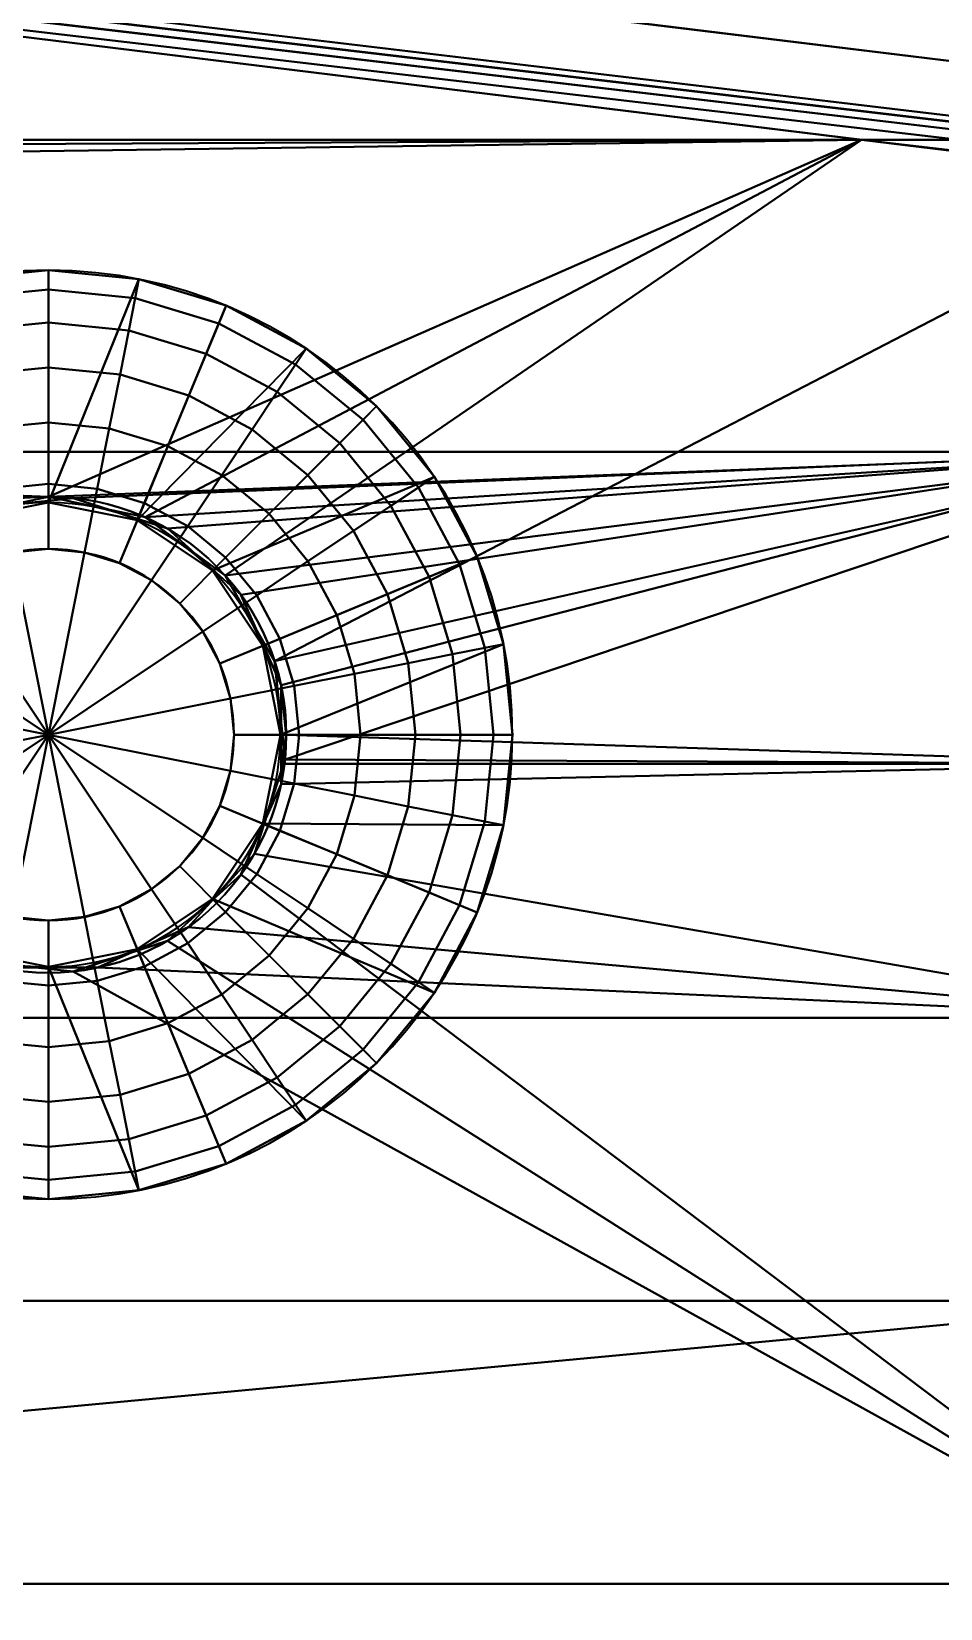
# Model space of a CAD drawing. Header units: millimetres. Extents: x 516 to 946, y 0 to 190.
# Drawn here: x 805.74 to 813.57, y 136.83 to 150.41 of the extents above; entities that cross this region are included whole.
import ezdxf

# ---------------------------------------------------------------- set-up
doc = ezdxf.new("R2010")
doc.units = ezdxf.units.MM
doc.layers.add('1', color=7, linetype='Continuous', true_color=0xffffff)

# ---------------------------------------------------------------- blocks, each defined once
blk = doc.blocks.new('UG_SURFACE_001')
at = {"layer": '1', "color": 252, "linetype": 'Continuous', "lineweight": 35}
for points in [[(300.08617, 151.664004, 3.5), (280.506521, 151.664004, 3.5), (280.506521, 149.476618, 3.5), (300.08617, 149.476618, 3.5)], [(300.08617, 149.476618, 1.5), (280.506521, 149.476618, 1.5), (280.506521, 151.664004, 1.5), (300.08617, 151.664004, 1.5)], [(300.08617, 149.476618, 3.5), (280.506521, 149.476618, 3.5), (280.506521, 146.789238, 3.5), (300.08617, 146.789238, 3.5)], [(300.08617, 146.789238, 1.5), (280.506521, 146.789238, 1.5), (280.506521, 149.476618, 1.5), (300.08617, 149.476618, 1.5)], [(280.506521, 146.789238, 3.5), (289.697438, 146.301508, 3.5), (290.545225, 146.390617, 3.5)], [(290.545225, 146.390617, 3.5), (300.08617, 146.789238, 3.5), (280.506521, 146.789238, 3.5)], [(280.506521, 146.789238, 1.5), (300.08617, 146.789238, 1.5), (290.545225, 146.390617, 1.5)], [(290.545225, 146.390617, 1.5), (289.697438, 146.301508, 1.5), (280.506521, 146.789238, 1.5)], [(300.08617, 146.789238, 3.5), (290.545225, 146.390617, 3.5), (291.355938, 146.127194, 3.5)], [(291.355938, 146.127194, 1.5), (290.545225, 146.390617, 1.5), (300.08617, 146.789238, 1.5)], [(291.355938, 146.127194, 3.5), (291.989416, 145.556808, 3.5), (300.08617, 146.789238, 3.5)], [(300.08617, 146.789238, 1.5), (291.989416, 145.556808, 1.5), (291.355938, 146.127194, 1.5)], [(291.989416, 145.556808, 3.5), (292.336136, 144.778058, 3.5), (300.08617, 146.789238, 3.5)], [(292.336136, 144.778058, 1.5), (291.989416, 145.556808, 1.5), (300.08617, 146.789238, 1.5)], [(292.336136, 144.778058, 3.5), (292.336136, 144.101843, 3.5), (300.08617, 144.101843, 3.5), (300.08617, 146.789238, 3.5)], [(292.380929, 144.35184, 1.5), (292.336136, 144.778058, 1.5), (300.08617, 146.789238, 1.5), (300.08617, 144.101843, 1.5)], [(290.545225, 146.390617, 1.5), (290.545225, 146.390617, 3.5), (289.697438, 146.301508, 3.5), (289.697438, 146.301508, 1.5)], [(291.355938, 146.127194, 1.5), (291.355938, 146.127194, 3.5), (290.545225, 146.390617, 3.5), (290.545225, 146.390617, 1.5)], [(291.989416, 145.556808, 1.5), (291.989416, 145.556808, 3.5), (291.355938, 146.127194, 3.5), (291.355938, 146.127194, 1.5)], [(292.336136, 144.778058, 1.5), (292.336136, 144.778058, 3.5), (291.989416, 145.556808, 3.5), (291.989416, 145.556808, 1.5)], [(292.336136, 144.778058, 3.5), (292.336136, 144.778058, 1.5), (292.380929, 144.35184, 1.5)], [(292.380929, 144.35184, 1.5), (292.336136, 144.101843, 3.5), (292.336136, 144.778058, 3.5)], [(292.380929, 144.35184, 1.5), (292.354643, 144.101843, 1.5), (292.336136, 144.101843, 3.5)], [(300.08617, 144.101843, 1.5), (292.354643, 144.101843, 1.5), (292.380929, 144.35184, 1.5)], [(300.08617, 137.039676, 3.5), (300.08617, 144.101843, 3.5), (292.336136, 143.925622, 3.5), (291.989416, 143.146887, 3.5)], [(300.08617, 144.101843, 1.5), (300.08617, 137.039676, 1.5), (291.989416, 143.146887, 1.5), (292.336136, 143.925622, 1.5)], [(300.08617, 144.101843, 3.5), (292.336136, 144.101843, 3.5), (292.336136, 143.925622, 3.5)], [(292.336136, 143.925622, 1.5), (292.354643, 144.101843, 1.5), (300.08617, 144.101843, 1.5)], [(292.354643, 144.101843, 1.5), (292.336136, 143.925622, 1.5), (292.336136, 143.925622, 3.5)], [(292.336136, 143.925622, 3.5), (292.336136, 144.101843, 3.5), (292.354643, 144.101843, 1.5)], [(291.989416, 143.146887, 1.5), (291.989416, 143.146887, 3.5), (292.336136, 143.925622, 3.5), (292.336136, 143.925622, 1.5)], [(300.08617, 137.039676, 3.5), (291.989416, 143.146887, 3.5), (291.355938, 142.576486, 3.5)], [(291.355938, 142.576486, 1.5), (291.989416, 143.146887, 1.5), (300.08617, 137.039676, 1.5)], [(291.355938, 142.576486, 1.5), (291.355938, 142.576486, 3.5), (291.989416, 143.146887, 3.5), (291.989416, 143.146887, 1.5)], [(291.355938, 142.576486, 3.5), (290.545225, 142.313078, 3.5), (300.08617, 137.039676, 3.5)], [(300.08617, 137.039676, 1.5), (290.545225, 142.313078, 1.5), (291.355938, 142.576486, 1.5)], [(290.545225, 142.313078, 1.5), (290.545225, 142.313078, 3.5), (291.355938, 142.576486, 3.5), (291.355938, 142.576486, 1.5)], [(280.506521, 137.039676, 3.5), (300.08617, 137.039676, 3.5), (290.545225, 142.313078, 3.5), (289.697438, 142.402172, 3.5)], [(289.697438, 142.402172, 1.5), (290.545225, 142.313078, 1.5), (300.08617, 137.039676, 1.5), (280.506521, 137.039676, 1.5)], [(289.697438, 142.402172, 1.5), (289.697438, 142.402172, 3.5), (290.545225, 142.313078, 3.5), (290.545225, 142.313078, 1.5)], [(300.08617, 137.039676, 3.5), (280.506521, 137.039676, 3.5), (280.506521, 135.707468, 3.5), (300.08617, 135.707468, 3.5)], [(300.08617, 135.707468, 1.5), (280.506521, 135.707468, 1.5), (280.506521, 137.039676, 1.5), (300.08617, 137.039676, 1.5)]]:
    blk.add_3dface(points, dxfattribs=at)
blk = doc.blocks.new('1стенка_MODEL')
at = {"layer": '1', "color": 252, "linetype": 'Continuous', "lineweight": 35}
blk.add_circle((290.33093, 144.351844, 1.5), 2.05, dxfattribs=at)
at = {"layer": '1', "color": 252, "linetype": 'Continuous', "lineweight": 35, "extrusion": (0, 0, -1)}
blk.add_circle((-290.33093, 144.351844, -3.5), 2.05, dxfattribs=at)
at = {"layer": '1', "color": 252, "linetype": 'Continuous', "lineweight": 35}
blk.add_blockref('UG_SURFACE_001', (0, 0), dxfattribs=at)
blk = doc.blocks.new('UG_SURFACE_002')
at = {"layer": '1', "color": 252, "linetype": 'Continuous', "lineweight": 35}
for points in [[(254.704952, 158.726171, 3.5), (2.492546, 189.693958, 16.5), (7.492546, 189.08003, 21.500001), (414.399207, 139.11818, 21.500001)], [(7.492546, 187.785283, 21.500001), (414.242595, 137.84267, 21.500001), (414.399207, 139.11818, 21.500001), (7.492546, 189.08003, 21.500001)], [(414.242595, 137.84267, 21.500001), (7.489942, 187.724829, 21.497397), (7.488322, 187.517792, 21.440059)], [(414.242595, 137.84267, 21.500001), (7.492546, 187.785283, 21.500001), (7.489942, 187.724829, 21.497397)], [(2.492546, 187.540576, 6.734633), (419.101447, 136.387423, 6.734633), (419.120014, 136.538535, 7.5), (2.492546, 187.693954, 7.5)], [(413.8695, 137.183219, 20.8), (7.697187, 187.054902, 20.8), (2.492546, 187.693954, 7.5), (419.120014, 136.538535, 7.5)], [(2.492546, 187.103763, 6.085787), (419.048607, 135.957107, 6.085787), (419.101447, 136.387423, 6.734633), (2.492546, 187.540576, 6.734633)], [(414.188027, 137.579471, 21.446716), (7.488322, 187.517792, 21.440059), (7.487983, 187.474385, 21.428039)], [(414.188027, 137.579471, 21.446716), (7.487983, 187.474385, 21.428039), (7.521724, 187.286004, 21.291038)], [(7.488322, 187.517792, 21.440059), (414.188027, 137.579471, 21.446716), (414.242595, 137.84267, 21.500001)], [(414.097965, 137.36172, 21.294976), (7.521724, 187.286004, 21.291038), (7.526125, 187.261432, 21.273168)], [(7.521724, 187.286004, 21.291038), (414.097965, 137.36172, 21.294976), (414.188027, 137.579471, 21.446716)], [(414.097965, 137.36172, 21.294976), (7.526125, 187.261432, 21.273168), (7.594966, 187.123388, 21.066504)], [(2.492546, 186.450049, 5.652241), (418.969542, 135.313109, 5.652241), (419.048607, 135.957107, 6.085787), (2.492546, 187.103763, 6.085787)], [(413.986117, 137.222588, 21.067878), (7.594966, 187.123388, 21.066504), (7.599175, 187.114954, 21.053867)], [(7.594966, 187.123388, 21.066504), (413.986117, 137.222588, 21.067878), (414.097965, 137.36172, 21.294976)], [(7.599175, 187.114954, 21.053867), (7.697187, 187.054902, 20.8), (413.8695, 137.183219, 20.8)], [(413.8695, 137.183219, 20.8), (413.986117, 137.222588, 21.067878), (7.599175, 187.114954, 21.053867)], [(418.969542, 135.313109, 5.652241), (2.492546, 186.450049, 5.652241), (201.001778, 161.30507, 5.5), (220.852703, 158.867672, 5.5)], [(411.854982, 119.865932, 5.446716), (7.670435, 169.493556, 5.446716), (7.557361, 169.278637, 5.294975), (411.920667, 119.629063, 5.294975)], [(7.670435, 169.493556, 5.446716), (411.854982, 119.865932, 5.446716), (216.667414, 144.101843, 5.5), (201.001778, 146.025345, 5.5)], [(411.920667, 119.629063, 5.294975), (7.557361, 169.278637, 5.294975), (7.481808, 169.135034, 5.067878), (411.964566, 119.470797, 5.067878)], [(411.964566, 119.470797, 5.067878), (7.481808, 169.135034, 5.067878), (7.455277, 169.084609, 4.8), (411.979973, 119.415216, 4.8)], [(149.334699, 151.664004, 3.5), (161.549926, 150.164157, 3.5), (411.979973, 119.415216, 4.8), (7.455277, 169.084609, 4.8)], [(418.969542, 135.313109, 5.652241), (220.852703, 158.867672, 5.5), (239.820063, 156.538785, 5.5)], [(414.399207, 139.11818, 21.500001), (260.30454, 158.038616, 3.5), (254.704952, 158.726171, 3.5)], [(414.399207, 139.11818, 21.500001), (272.519767, 156.538785, 3.5), (260.30454, 158.038616, 3.5)], [(239.820063, 156.538785, 5.5), (240.703627, 156.430289, 5.5), (418.969542, 135.313109, 5.652241)], [(414.399207, 139.11818, 21.500001), (280.655473, 155.53984, 3.5), (272.519767, 156.538785, 3.5)], [(418.969542, 135.313109, 5.652241), (240.703627, 156.430289, 5.5), (259.671003, 154.101387, 5.5)], [(414.399207, 139.11818, 21.500001), (292.370707, 154.101387, 3.5), (280.655473, 155.53984, 3.5)], [(259.671003, 154.101387, 5.5), (260.30454, 154.023603, 5.5), (418.969542, 135.313109, 5.652241)], [(260.30454, 154.023603, 5.5), (279.521912, 151.664004, 5.5), (418.969542, 135.313109, 5.652241)], [(414.399207, 139.11818, 21.500001), (300.256401, 153.133154, 3.5), (292.370707, 154.101387, 3.5)], [(279.521912, 151.664004, 5.5), (260.30454, 151.664004, 5.5), (260.30454, 149.476618, 5.5), (297.336757, 149.476618, 5.5)], [(418.969542, 135.313109, 5.652241), (279.521912, 151.664004, 5.5), (297.336757, 149.476618, 5.5)], [(280.655473, 151.664004, 3.5), (300.256401, 151.664004, 3.5), (300.256401, 146.789238, 3.5), (280.655473, 146.789238, 3.5)], [(411.979973, 119.415216, 4.8), (161.549926, 150.164157, 3.5), (181.150854, 147.757471, 3.5)], [(297.336757, 149.476618, 5.5), (260.30454, 149.476618, 5.5), (270.480007, 149.339229, 5.5)], [(270.480007, 149.339229, 5.5), (271.517187, 149.118766, 5.5), (297.336757, 149.476618, 5.5)], [(289.497107, 146.224618, 5.5), (290.330917, 146.401837, 5.5), (297.336757, 149.476618, 5.5), (271.517187, 149.118766, 5.5)], [(297.336757, 149.476618, 5.5), (290.330917, 146.401837, 5.5), (291.164726, 146.224618, 5.5)], [(291.164726, 146.224618, 5.5), (291.854382, 145.723566, 5.5), (297.336757, 149.476618, 5.5)], [(300.256401, 149.118125, 5.5), (297.336757, 149.476618, 5.5), (291.854382, 145.723566, 5.5), (292.280585, 144.985333, 5.5)], [(297.336757, 149.476618, 5.5), (300.256401, 149.118125, 5.5), (418.969542, 135.313109, 5.652241)], [(300.256401, 144.101843, 5.5), (300.256401, 149.118125, 5.5), (292.280585, 144.985333, 5.5), (292.369694, 144.137561, 5.5)], [(411.979973, 119.415216, 4.8), (181.150854, 147.757471, 3.5), (189.036548, 146.789238, 3.5)], [(411.979973, 119.415216, 4.8), (189.036548, 146.789238, 3.5), (201.001778, 145.320088, 3.5)], [(280.655473, 146.789238, 3.5), (290.330917, 146.401837, 3.5), (289.497107, 146.224618, 3.5)], [(290.330917, 146.401837, 3.5), (280.655473, 146.789238, 3.5), (300.256401, 146.789238, 3.5)], [(300.256401, 146.789238, 3.5), (291.164726, 146.224618, 3.5), (290.330917, 146.401837, 3.5)], [(300.256401, 146.789238, 3.5), (291.854382, 145.723566, 3.5), (291.164726, 146.224618, 3.5)], [(292.280585, 144.985333, 3.5), (291.854382, 145.723566, 3.5), (300.256401, 146.789238, 3.5)], [(292.369694, 144.137561, 3.5), (292.280585, 144.985333, 3.5), (300.256401, 146.789238, 3.5)], [(300.256401, 146.789238, 3.5), (300.256401, 144.101843, 3.5), (292.3581, 144.101843, 3.5), (292.369694, 144.137561, 3.5)], [(290.330917, 146.401837, 3.5), (290.330917, 146.401837, 5.5), (289.497107, 146.224618, 5.5), (289.497107, 146.224618, 3.5)], [(291.164726, 146.224618, 3.5), (291.164726, 146.224618, 5.5), (290.330917, 146.401837, 5.5), (290.330917, 146.401837, 3.5)], [(291.854382, 145.723566, 3.5), (291.854382, 145.723566, 5.5), (291.164726, 146.224618, 5.5), (291.164726, 146.224618, 3.5)], [(292.280585, 144.985333, 3.5), (292.280585, 144.985333, 5.5), (291.854382, 145.723566, 5.5), (291.854382, 145.723566, 3.5)], [(411.979973, 119.415216, 4.8), (201.001778, 145.320088, 3.5), (210.923553, 144.101843, 3.5)], [(292.369694, 144.137561, 3.5), (292.369694, 144.137561, 5.5), (292.280585, 144.985333, 5.5), (292.280585, 144.985333, 3.5)], [(411.979973, 119.415216, 4.8), (210.923553, 144.101843, 3.5), (220.852703, 142.882705, 3.5)], [(220.852703, 143.587962, 5.5), (216.667414, 144.101843, 5.5), (411.854982, 119.865932, 5.446716)], [(292.106271, 143.326849, 3.5), (292.3581, 144.101843, 3.5), (300.256401, 144.101843, 3.5), (300.256401, 141.914457, 3.5)], [(292.3581, 144.101843, 3.5), (292.106271, 143.326849, 3.5), (292.106271, 143.326849, 5.5), (292.3581, 144.101843, 5.5)], [(300.256401, 141.914457, 5.5), (300.256401, 144.101843, 5.5), (292.3581, 144.101843, 5.5), (292.106271, 143.326849, 5.5)], [(292.3581, 144.101843, 5.5), (292.369694, 144.137561, 5.5), (292.369694, 144.137561, 3.5), (292.3581, 144.101843, 3.5)], [(292.369694, 144.137561, 5.5), (292.3581, 144.101843, 5.5), (300.256401, 144.101843, 5.5)], [(411.854982, 119.865932, 5.446716), (234.482244, 141.914457, 5.5), (220.852703, 143.587962, 5.5)], [(300.256401, 141.914457, 3.5), (291.535884, 142.693356, 3.5), (292.106271, 143.326849, 3.5)], [(291.535884, 142.693356, 3.5), (291.535884, 142.693356, 5.5), (292.106271, 143.326849, 5.5), (292.106271, 143.326849, 3.5)], [(292.106271, 143.326849, 5.5), (291.535884, 142.693356, 5.5), (300.256401, 141.914457, 5.5)], [(411.979973, 119.415216, 4.8), (220.852703, 142.882705, 3.5), (228.738382, 141.914457, 3.5)], [(290.757149, 142.346635, 3.5), (291.535884, 142.693356, 3.5), (300.256401, 141.914457, 3.5)], [(290.757149, 142.346635, 3.5), (290.757149, 142.346635, 5.5), (291.535884, 142.693356, 5.5), (291.535884, 142.693356, 3.5)], [(300.256401, 141.914457, 5.5), (291.535884, 142.693356, 5.5), (290.757149, 142.346635, 5.5)], [(260.30454, 141.914457, 5.5), (300.256401, 141.914457, 5.5), (290.757149, 142.346635, 5.5), (289.904714, 142.346635, 5.5)], [(300.256401, 141.914457, 3.5), (280.655473, 141.914457, 3.5), (289.904714, 142.346635, 3.5), (290.757149, 142.346635, 3.5)], [(289.904714, 142.346635, 3.5), (289.904714, 142.346635, 5.5), (290.757149, 142.346635, 5.5), (290.757149, 142.346635, 3.5)], [(411.979973, 119.415216, 4.8), (228.738382, 141.914457, 3.5), (248.589307, 139.477074, 3.5)], [(411.854982, 119.865932, 5.446716), (240.703627, 141.150564, 5.5), (234.482244, 141.914457, 5.5)], [(300.256401, 139.477074, 5.5), (300.256401, 141.914457, 5.5), (260.30454, 141.914457, 5.5), (260.30454, 139.477074, 5.5)], [(280.655473, 141.914457, 3.5), (300.256401, 141.914457, 3.5), (300.256401, 139.477074, 3.5), (280.655473, 139.477074, 3.5)], [(254.333168, 139.477074, 5.5), (240.703627, 141.150564, 5.5), (411.854982, 119.865932, 5.446716)], [(411.979973, 119.415216, 4.8), (248.589307, 139.477074, 3.5), (260.30454, 138.03862, 3.5)], [(411.854982, 119.865932, 5.446716), (260.30454, 138.743877, 5.5), (254.333168, 139.477074, 5.5)], [(300.256401, 139.477074, 5.5), (260.30454, 139.477074, 5.5), (260.30454, 138.743877, 5.5), (274.184078, 137.039676, 5.5)], [(274.184078, 137.039676, 5.5), (300.256401, 137.039676, 5.5), (300.256401, 139.477074, 5.5)], [(280.655473, 139.477074, 3.5), (300.256401, 139.477074, 3.5), (300.256401, 134.602293, 3.5), (288.291156, 134.602293, 3.5)], [(274.184078, 137.039676, 5.5), (260.30454, 138.743877, 5.5), (411.854982, 119.865932, 5.446716)], [(411.979973, 119.415216, 4.8), (260.30454, 138.03862, 3.5), (280.655473, 135.539845, 3.5)], [(294.035017, 134.602293, 5.5), (274.184078, 137.039676, 5.5), (411.854982, 119.865932, 5.446716)], [(294.035017, 134.602293, 5.5), (300.256401, 134.602293, 5.5), (300.256401, 137.039676, 5.5), (274.184078, 137.039676, 5.5)]]:
    blk.add_3dface(points, dxfattribs=at)
blk = doc.blocks.new('3пояс_верхний_MODEL')
at = {"layer": '1', "color": 252, "linetype": 'Continuous', "lineweight": 35}
blk.add_line((418.876269, 134.553442, 5.5), (2.492546, 185.678934, 5.5), dxfattribs=at)
at = {"layer": '1', "color": 252, "linetype": 'Continuous', "lineweight": 35, "extrusion": (0, 0, -1)}
blk.add_circle((-290.33093, 144.351844, -3.5), 2.05, dxfattribs=at)
at = {"layer": '1', "color": 252, "linetype": 'Continuous', "lineweight": 35, "extrusion": (2.9583e-16, 2.53862e-15, -1)}
blk.add_circle((-290.33093, 144.351844, -5.5), 2.05, dxfattribs=at)
at = {"layer": '1', "color": 252, "linetype": 'Continuous', "lineweight": 35}
blk.add_blockref('UG_SURFACE_002', (0, 0), dxfattribs=at)
blk = doc.blocks.new('UG_SURFACE_006')
at = {"layer": '1', "color": 252, "linetype": 'Continuous', "lineweight": 35}
for points in [[(0, 3.834946, -0.53909), (-0.748161, 3.761258, -0.53909), (-0.780361, 3.923141), (0, 4)], [(-0.765367, 1.847759), (0, 2), (0, 4), (-0.780361, 3.923141)], [(-0.780361, 3.923141, 4), (0, 4, 4), (0, 2, 4), (-0.765367, 1.847759, 4)], [(0, 4, 4), (-0.780361, 3.923141, 4), (-0.748161, 3.761258, 4.53909), (0, 3.834946, 4.53909)], [(0.748161, 3.761258, -0.53909), (0, 3.834946, -0.53909), (0, 4), (0.780361, 3.923141)], [(0.780361, 3.923141), (0, 4), (0, 2)], [(0, 2, 4), (0, 4, 4), (0.780361, 3.923141, 4)], [(0.780361, 3.923141, 4), (0, 4, 4), (0, 3.834946, 4.53909), (0.748161, 3.761258, 4.53909)], [(0, 3.550568, -1.025907), (-0.692681, 3.482345, -1.025907), (-0.748161, 3.761258, -0.53909), (0, 3.834946, -0.53909)], [(0, 3.834946, 4.53909), (-0.748161, 3.761258, 4.53909), (-0.692681, 3.482345, 5.025907), (0, 3.550568, 5.025907)], [(0, 2), (0.765367, 1.847759), (1.530734, 3.695518), (0.780361, 3.923141)], [(0.780361, 3.923141, 4), (1.530734, 3.695518, 4), (0.765367, 1.847759, 4), (0, 2, 4)], [(0.692681, 3.482345, -1.025907), (0, 3.550568, -1.025907), (0, 3.834946, -0.53909), (0.748161, 3.761258, -0.53909)], [(0.748161, 3.761258, 4.53909), (0, 3.834946, 4.53909), (0, 3.550568, 5.025907), (0.692681, 3.482345, 5.025907)], [(1.46757, 3.543028, -0.53909), (0.748161, 3.761258, -0.53909), (0.780361, 3.923141), (1.530734, 3.695518)], [(1.530734, 3.695518, 4), (0.780361, 3.923141, 4), (0.748161, 3.761258, 4.53909), (1.46757, 3.543028, 4.53909)], [(1.358744, 3.280297, -1.025907), (0.692681, 3.482345, -1.025907), (0.748161, 3.761258, -0.53909), (1.46757, 3.543028, -0.53909)], [(1.46757, 3.543028, 4.53909), (0.748161, 3.761258, 4.53909), (0.692681, 3.482345, 5.025907), (1.358744, 3.280297, 5.025907)], [(2.222281, 3.325878), (1.530734, 3.695518), (0.765367, 1.847759)], [(0.765367, 1.847759, 4), (1.530734, 3.695518, 4), (2.222281, 3.325878, 4)], [(2.130582, 3.188641, -0.53909), (1.46757, 3.543028, -0.53909), (1.530734, 3.695518), (2.222281, 3.325878)], [(2.222281, 3.325878, 4), (1.530734, 3.695518, 4), (1.46757, 3.543028, 4.53909), (2.130582, 3.188641, 4.53909)], [(0, 3.16205, -1.43446), (-0.616885, 3.101292, -1.43446), (-0.692681, 3.482345, -1.025907), (0, 3.550568, -1.025907)], [(0, 3.550568, 5.025907), (-0.692681, 3.482345, 5.025907), (-0.616885, 3.101292, 5.43446), (0, 3.16205, 5.43446)], [(0.616885, 3.101292, -1.43446), (0, 3.16205, -1.43446), (0, 3.550568, -1.025907), (0.692681, 3.482345, -1.025907)], [(0.692681, 3.482345, 5.025907), (0, 3.550568, 5.025907), (0, 3.16205, 5.43446), (0.616885, 3.101292, 5.43446)], [(1.97259, 2.952189, -1.025907), (1.358744, 3.280297, -1.025907), (1.46757, 3.543028, -0.53909), (2.130582, 3.188641, -0.53909)], [(2.130582, 3.188641, 4.53909), (1.46757, 3.543028, 4.53909), (1.358744, 3.280297, 5.025907), (1.97259, 2.952189, 5.025907)], [(1.210064, 2.921353, -1.43446), (0.616885, 3.101292, -1.43446), (0.692681, 3.482345, -1.025907), (1.358744, 3.280297, -1.025907)], [(1.358744, 3.280297, 5.025907), (0.692681, 3.482345, 5.025907), (0.616885, 3.101292, 5.43446), (1.210064, 2.921353, 5.43446)], [(0.765367, 1.847759), (1.414214, 1.414214), (2.828427, 2.828427), (2.222281, 3.325878)], [(2.222281, 3.325878, 4), (2.828427, 2.828427, 4), (1.414214, 1.414214, 4), (0.765367, 1.847759, 4)], [(1.756741, 2.629149, -1.43446), (1.210064, 2.921353, -1.43446), (1.358744, 3.280297, -1.025907), (1.97259, 2.952189, -1.025907)], [(1.97259, 2.952189, 5.025907), (1.358744, 3.280297, 5.025907), (1.210064, 2.921353, 5.43446), (1.756741, 2.629149, 5.43446)], [(2.711716, 2.711716, -0.53909), (2.130582, 3.188641, -0.53909), (2.222281, 3.325878), (2.828427, 2.828427)], [(2.828427, 2.828427, 4), (2.222281, 3.325878, 4), (2.130582, 3.188641, 4.53909), (2.711716, 2.711716, 4.53909)], [(0, 2.690134, -1.742935), (-0.524819, 2.638444, -1.742935), (-0.616885, 3.101292, -1.43446), (0, 3.16205, -1.43446)], [(0, 3.16205, 5.43446), (-0.616885, 3.101292, 5.43446), (-0.524819, 2.638444, 5.742935), (0, 2.690134, 5.742935)], [(0.524819, 2.638444, -1.742935), (0, 2.690134, -1.742935), (0, 3.16205, -1.43446), (0.616885, 3.101292, -1.43446)], [(0.616885, 3.101292, 5.43446), (0, 3.16205, 5.43446), (0, 2.690134, 5.742935), (0.524819, 2.638444, 5.742935)], [(2.510631, 2.510631, -1.025907), (1.97259, 2.952189, -1.025907), (2.130582, 3.188641, -0.53909), (2.711716, 2.711716, -0.53909)], [(2.711716, 2.711716, 4.53909), (2.130582, 3.188641, 4.53909), (1.97259, 2.952189, 5.025907), (2.510631, 2.510631, 5.025907)], [(1.02947, 2.48536, -1.742935), (0.524819, 2.638444, -1.742935), (0.616885, 3.101292, -1.43446), (1.210064, 2.921353, -1.43446)], [(1.210064, 2.921353, 5.43446), (0.616885, 3.101292, 5.43446), (0.524819, 2.638444, 5.742935), (1.02947, 2.48536, 5.742935)], [(1.494559, 2.236765, -1.742935), (1.02947, 2.48536, -1.742935), (1.210064, 2.921353, -1.43446), (1.756741, 2.629149, -1.43446)], [(1.756741, 2.629149, 5.43446), (1.210064, 2.921353, 5.43446), (1.02947, 2.48536, 5.742935), (1.494559, 2.236765, 5.742935)], [(2.235907, 2.235907, -1.43446), (1.756741, 2.629149, -1.43446), (1.97259, 2.952189, -1.025907), (2.510631, 2.510631, -1.025907)], [(2.510631, 2.510631, 5.025907), (1.97259, 2.952189, 5.025907), (1.756741, 2.629149, 5.43446), (2.235907, 2.235907, 5.43446)], [(3.325878, 2.222281), (2.828427, 2.828427), (1.414214, 1.414214)], [(1.414214, 1.414214, 4), (2.828427, 2.828427, 4), (3.325878, 2.222281, 4)], [(3.188641, 2.130582, -0.53909), (2.711716, 2.711716, -0.53909), (2.828427, 2.828427), (3.325878, 2.222281)], [(3.325878, 2.222281, 4), (2.828427, 2.828427, 4), (2.711716, 2.711716, 4.53909), (3.188641, 2.130582, 4.53909)], [(0, 2.160017, -1.934864), (-0.421398, 2.118513, -1.934864), (-0.524819, 2.638444, -1.742935), (0, 2.690134, -1.742935)], [(0, 2.690134, 5.742935), (-0.524819, 2.638444, 5.742935), (-0.421398, 2.118513, 5.934864), (0, 2.160017, 5.934864)], [(0.421398, 2.118513, -1.934864), (0, 2.160017, -1.934864), (0, 2.690134, -1.742935), (0.524819, 2.638444, -1.742935)], [(0.524819, 2.638444, 5.742935), (0, 2.690134, 5.742935), (0, 2.160017, 5.934864), (0.421398, 2.118513, 5.934864)], [(0.826603, 1.995595, -1.934864), (0.421398, 2.118513, -1.934864), (0.524819, 2.638444, -1.742935), (1.02947, 2.48536, -1.742935)], [(1.02947, 2.48536, 5.742935), (0.524819, 2.638444, 5.742935), (0.421398, 2.118513, 5.934864), (0.826603, 1.995595, 5.934864)], [(1.902212, 1.902212, -1.742935), (1.494559, 2.236765, -1.742935), (1.756741, 2.629149, -1.43446), (2.235907, 2.235907, -1.43446)], [(2.235907, 2.235907, 5.43446), (1.756741, 2.629149, 5.43446), (1.494559, 2.236765, 5.742935), (1.902212, 1.902212, 5.742935)], [(2.952189, 1.97259, -1.025907), (2.510631, 2.510631, -1.025907), (2.711716, 2.711716, -0.53909), (3.188641, 2.130582, -0.53909)], [(3.188641, 2.130582, 4.53909), (2.711716, 2.711716, 4.53909), (2.510631, 2.510631, 5.025907), (2.952189, 1.97259, 5.025907)], [(1.200041, 1.795988, -1.934864), (0.826603, 1.995595, -1.934864), (1.02947, 2.48536, -1.742935), (1.494559, 2.236765, -1.742935)], [(1.494559, 2.236765, 5.742935), (1.02947, 2.48536, 5.742935), (0.826603, 1.995595, 5.934864), (1.200041, 1.795988, 5.934864)], [(2.629149, 1.756741, -1.43446), (2.235907, 2.235907, -1.43446), (2.510631, 2.510631, -1.025907), (2.952189, 1.97259, -1.025907)], [(2.952189, 1.97259, 5.025907), (2.510631, 2.510631, 5.025907), (2.235907, 2.235907, 5.43446), (2.629149, 1.756741, 5.43446)], [(1.527363, 1.527363, -1.934864), (1.200041, 1.795988, -1.934864), (1.494559, 2.236765, -1.742935), (1.902212, 1.902212, -1.742935)], [(1.902212, 1.902212, 5.742935), (1.494559, 2.236765, 5.742935), (1.200041, 1.795988, 5.934864), (1.527363, 1.527363, 5.934864)], [(1.414214, 1.414214), (1.847759, 0.765367), (3.695518, 1.530734), (3.325878, 2.222281)], [(3.325878, 2.222281, 4), (3.695518, 1.530734, 4), (1.847759, 0.765367, 4), (1.414214, 1.414214, 4)], [(2.236765, 1.494559, -1.742935), (1.902212, 1.902212, -1.742935), (2.235907, 2.235907, -1.43446), (2.629149, 1.756741, -1.43446)], [(2.629149, 1.756741, 5.43446), (2.235907, 2.235907, 5.43446), (1.902212, 1.902212, 5.742935), (2.236765, 1.494559, 5.742935)], [(3.543028, 1.46757, -0.53909), (3.188641, 2.130582, -0.53909), (3.325878, 2.222281), (3.695518, 1.530734)], [(3.695518, 1.530734, 4), (3.325878, 2.222281, 4), (3.188641, 2.130582, 4.53909), (3.543028, 1.46757, 4.53909)], [(0, 1.6, -2), (-0.312145, 1.569256, -2), (-0.421398, 2.118513, -1.934864), (0, 2.160017, -1.934864)], [(0, 2.160017, 5.934864), (-0.421398, 2.118513, 5.934864), (-0.312145, 1.569256, 6), (0, 1.6, 6)], [(0.312145, 1.569256, -2), (0, 1.6, -2), (0, 2.160017, -1.934864), (0.421398, 2.118513, -1.934864)], [(0.421398, 2.118513, 5.934864), (0, 2.160017, 5.934864), (0, 1.6, 6), (0.312145, 1.569256, 6)], [(0.612293, 1.478207, -2), (0.312145, 1.569256, -2), (0.421398, 2.118513, -1.934864), (0.826603, 1.995595, -1.934864)], [(0.826603, 1.995595, 5.934864), (0.421398, 2.118513, 5.934864), (0.312145, 1.569256, 6), (0.612293, 1.478207, 6)], [(3.280297, 1.358744, -1.025907), (2.952189, 1.97259, -1.025907), (3.188641, 2.130582, -0.53909), (3.543028, 1.46757, -0.53909)], [(3.543028, 1.46757, 4.53909), (3.188641, 2.130582, 4.53909), (2.952189, 1.97259, 5.025907), (3.280297, 1.358744, 5.025907)], [(-0.765367, 1.847759), (-0.765367, 1.847759, 4), (0, 2, 4), (0, 2)], [(0, 2), (0, 2, 4), (0.765367, 1.847759, 4), (0.765367, 1.847759)], [(0.888912, 1.330351, -2), (0.612293, 1.478207, -2), (0.826603, 1.995595, -1.934864), (1.200041, 1.795988, -1.934864)], [(1.200041, 1.795988, 5.934864), (0.826603, 1.995595, 5.934864), (0.612293, 1.478207, 6), (0.888912, 1.330351, 6)], [(1.795988, 1.200041, -1.934864), (1.527363, 1.527363, -1.934864), (1.902212, 1.902212, -1.742935), (2.236765, 1.494559, -1.742935)], [(2.236765, 1.494559, 5.742935), (1.902212, 1.902212, 5.742935), (1.527363, 1.527363, 5.934864), (1.795988, 1.200041, 5.934864)], [(2.921353, 1.210064, -1.43446), (2.629149, 1.756741, -1.43446), (2.952189, 1.97259, -1.025907), (3.280297, 1.358744, -1.025907)], [(3.280297, 1.358744, 5.025907), (2.952189, 1.97259, 5.025907), (2.629149, 1.756741, 5.43446), (2.921353, 1.210064, 5.43446)], [(0.765367, 1.847759), (0.765367, 1.847759, 4), (1.414214, 1.414214, 4), (1.414214, 1.414214)], [(1.131371, 1.131371, -2), (0.888912, 1.330351, -2), (1.200041, 1.795988, -1.934864), (1.527363, 1.527363, -1.934864)], [(1.527363, 1.527363, 5.934864), (1.200041, 1.795988, 5.934864), (0.888912, 1.330351, 6), (1.131371, 1.131371, 6)], [(2.48536, 1.02947, -1.742935), (2.236765, 1.494559, -1.742935), (2.629149, 1.756741, -1.43446), (2.921353, 1.210064, -1.43446)], [(2.921353, 1.210064, 5.43446), (2.629149, 1.756741, 5.43446), (2.236765, 1.494559, 5.742935), (2.48536, 1.02947, 5.742935)], [(-0.888912, 1.330351, -2), (-0.612293, 1.478207, -2), (-0.312145, 1.569256, -2), (0, 0, -2)], [(-0.312145, 1.569256, 6), (-0.612293, 1.478207, 6), (-0.888912, 1.330351, 6), (0, 0, 6)], [(-0.312145, 1.569256, -2), (0, 1.6, -2), (0.312145, 1.569256, -2), (0, 0, -2)], [(0.312145, 1.569256, 6), (0, 1.6, 6), (-0.312145, 1.569256, 6), (0, 0, 6)], [(0.312145, 1.569256, -2), (0.612293, 1.478207, -2), (0.888912, 1.330351, -2), (0, 0, -2)], [(0.888912, 1.330351, 6), (0.612293, 1.478207, 6), (0.312145, 1.569256, 6), (0, 0, 6)], [(1.330351, 0.888912, -2), (1.131371, 1.131371, -2), (1.527363, 1.527363, -1.934864), (1.795988, 1.200041, -1.934864)], [(1.795988, 1.200041, 5.934864), (1.527363, 1.527363, 5.934864), (1.131371, 1.131371, 6), (1.330351, 0.888912, 6)], [(1.995595, 0.826603, -1.934864), (1.795988, 1.200041, -1.934864), (2.236765, 1.494559, -1.742935), (2.48536, 1.02947, -1.742935)], [(2.48536, 1.02947, 5.742935), (2.236765, 1.494559, 5.742935), (1.795988, 1.200041, 5.934864), (1.995595, 0.826603, 5.934864)], [(3.923141, 0.780361), (3.695518, 1.530734), (1.847759, 0.765367), (2, 0)], [(2, 0, 4), (1.847759, 0.765367, 4), (3.695518, 1.530734, 4), (3.923141, 0.780361, 4)], [(3.761258, 0.748161, -0.53909), (3.543028, 1.46757, -0.53909), (3.695518, 1.530734), (3.923141, 0.780361)], [(3.923141, 0.780361, 4), (3.695518, 1.530734, 4), (3.543028, 1.46757, 4.53909), (3.761258, 0.748161, 4.53909)], [(1.414214, 1.414214), (1.414214, 1.414214, 4), (1.847759, 0.765367, 4), (1.847759, 0.765367)], [(3.101292, 0.616885, -1.43446), (2.921353, 1.210064, -1.43446), (3.280297, 1.358744, -1.025907), (3.482345, 0.692681, -1.025907)], [(3.482345, 0.692681, 5.025907), (3.280297, 1.358744, 5.025907), (2.921353, 1.210064, 5.43446), (3.101292, 0.616885, 5.43446)], [(3.482345, 0.692681, -1.025907), (3.280297, 1.358744, -1.025907), (3.543028, 1.46757, -0.53909), (3.761258, 0.748161, -0.53909)], [(3.761258, 0.748161, 4.53909), (3.543028, 1.46757, 4.53909), (3.280297, 1.358744, 5.025907), (3.482345, 0.692681, 5.025907)], [(-1.330351, 0.888912, -2), (-1.131371, 1.131371, -2), (-0.888912, 1.330351, -2), (0, 0, -2)], [(-0.888912, 1.330351, 6), (-1.131371, 1.131371, 6), (-1.330351, 0.888912, 6), (0, 0, 6)], [(0.888912, 1.330351, -2), (1.131371, 1.131371, -2), (1.330351, 0.888912, -2), (0, 0, -2)], [(1.330351, 0.888912, 6), (1.131371, 1.131371, 6), (0.888912, 1.330351, 6), (0, 0, 6)], [(1.478207, 0.612293, -2), (1.330351, 0.888912, -2), (1.795988, 1.200041, -1.934864), (1.995595, 0.826603, -1.934864)], [(1.995595, 0.826603, 5.934864), (1.795988, 1.200041, 5.934864), (1.330351, 0.888912, 6), (1.478207, 0.612293, 6)], [(2.638444, 0.524819, -1.742935), (2.48536, 1.02947, -1.742935), (2.921353, 1.210064, -1.43446), (3.101292, 0.616885, -1.43446)], [(3.101292, 0.616885, 5.43446), (2.921353, 1.210064, 5.43446), (2.48536, 1.02947, 5.742935), (2.638444, 0.524819, 5.742935)], [(2.118513, 0.421398, -1.934864), (1.995595, 0.826603, -1.934864), (2.48536, 1.02947, -1.742935), (2.638444, 0.524819, -1.742935)], [(2.638444, 0.524819, 5.742935), (2.48536, 1.02947, 5.742935), (1.995595, 0.826603, 5.934864), (2.118513, 0.421398, 5.934864)], [(0, 0, -2), (-1.569256, 0.312145, -2), (-1.478207, 0.612293, -2), (-1.330351, 0.888912, -2)], [(-1.330351, 0.888912, 6), (-1.478207, 0.612293, 6), (-1.569256, 0.312145, 6), (0, 0, 6)], [(1.330351, 0.888912, -2), (1.478207, 0.612293, -2), (1.569256, 0.312145, -2), (0, 0, -2)], [(1.569256, 0.312145, 6), (1.478207, 0.612293, 6), (1.330351, 0.888912, 6), (0, 0, 6)], [(1.569256, 0.312145, -2), (1.478207, 0.612293, -2), (1.995595, 0.826603, -1.934864), (2.118513, 0.421398, -1.934864)], [(2.118513, 0.421398, 5.934864), (1.995595, 0.826603, 5.934864), (1.478207, 0.612293, 6), (1.569256, 0.312145, 6)], [(1.847759, 0.765367), (1.847759, 0.765367, 4), (2, 0, 4), (2, 0)], [(2, 0), (4, 0), (3.923141, 0.780361)], [(3.923141, 0.780361, 4), (4, 0, 4), (2, 0, 4)], [(3.16205, 0, -1.43446), (3.101292, 0.616885, -1.43446), (3.482345, 0.692681, -1.025907), (3.550568, 0, -1.025907)], [(3.550568, 0, 5.025907), (3.482345, 0.692681, 5.025907), (3.101292, 0.616885, 5.43446), (3.16205, 0, 5.43446)], [(3.550568, 0, -1.025907), (3.482345, 0.692681, -1.025907), (3.761258, 0.748161, -0.53909), (3.834946, 0, -0.53909)], [(3.834946, 0, 4.53909), (3.761258, 0.748161, 4.53909), (3.482345, 0.692681, 5.025907), (3.550568, 0, 5.025907)], [(3.834946, 0, -0.53909), (3.761258, 0.748161, -0.53909), (3.923141, 0.780361), (4, 0)], [(4, 0, 4), (3.923141, 0.780361, 4), (3.761258, 0.748161, 4.53909), (3.834946, 0, 4.53909)], [(2.690134, 0, -1.742935), (2.638444, 0.524819, -1.742935), (3.101292, 0.616885, -1.43446), (3.16205, 0, -1.43446)], [(3.16205, 0, 5.43446), (3.101292, 0.616885, 5.43446), (2.638444, 0.524819, 5.742935), (2.690134, 0, 5.742935)], [(1.6, 0, -2), (1.569256, 0.312145, -2), (2.118513, 0.421398, -1.934864), (2.160017, 0, -1.934864)], [(2.160017, 0, 5.934864), (2.118513, 0.421398, 5.934864), (1.569256, 0.312145, 6), (1.6, 0, 6)], [(2.160017, 0, -1.934864), (2.118513, 0.421398, -1.934864), (2.638444, 0.524819, -1.742935), (2.690134, 0, -1.742935)], [(2.690134, 0, 5.742935), (2.638444, 0.524819, 5.742935), (2.118513, 0.421398, 5.934864), (2.160017, 0, 5.934864)], [(-1.569256, -0.312145, -2), (-1.6, 0, -2), (-1.569256, 0.312145, -2), (0, 0, -2)], [(-1.569256, 0.312145, 6), (-1.6, 0, 6), (-1.569256, -0.312145, 6), (0, 0, 6)], [(1.569256, 0.312145, -2), (1.6, 0, -2), (1.569256, -0.312145, -2), (0, 0, -2)], [(1.569256, -0.312145, 6), (1.6, 0, 6), (1.569256, 0.312145, 6), (0, 0, 6)], [(-1.330351, -0.888912, -2), (-1.478207, -0.612293, -2), (-1.569256, -0.312145, -2), (0, 0, -2)], [(0, 0, 6), (-1.569256, -0.312145, 6), (-1.478207, -0.612293, 6), (-1.330351, -0.888912, 6)], [(-0.888912, -1.330351, -2), (-1.131371, -1.131371, -2), (-1.330351, -0.888912, -2), (0, 0, -2)], [(-1.330351, -0.888912, 6), (-1.131371, -1.131371, 6), (-0.888912, -1.330351, 6), (0, 0, 6)], [(-0.312145, -1.569256, -2), (-0.612293, -1.478207, -2), (-0.888912, -1.330351, -2), (0, 0, -2)], [(-0.888912, -1.330351, 6), (-0.612293, -1.478207, 6), (-0.312145, -1.569256, 6), (0, 0, 6)], [(0.312145, -1.569256, -2), (0, -1.6, -2), (-0.312145, -1.569256, -2), (0, 0, -2)], [(-0.312145, -1.569256, 6), (0, -1.6, 6), (0.312145, -1.569256, 6), (0, 0, 6)], [(1.569256, -0.312145, -2), (1.478207, -0.612293, -2), (1.330351, -0.888912, -2), (0, 0, -2)], [(1.330351, -0.888912, -2), (1.131371, -1.131371, -2), (0.888912, -1.330351, -2), (0, 0, -2)], [(0.888912, -1.330351, -2), (0.612293, -1.478207, -2), (0.312145, -1.569256, -2), (0, 0, -2)], [(0.312145, -1.569256, 6), (0.612293, -1.478207, 6), (0.888912, -1.330351, 6), (0, 0, 6)], [(0.888912, -1.330351, 6), (1.131371, -1.131371, 6), (1.330351, -0.888912, 6), (0, 0, 6)], [(1.330351, -0.888912, 6), (1.478207, -0.612293, 6), (1.569256, -0.312145, 6), (0, 0, 6)], [(1.569256, -0.312145, -2), (1.6, 0, -2), (2.160017, 0, -1.934864), (2.118513, -0.421398, -1.934864)], [(2.118513, -0.421398, 5.934864), (2.160017, 0, 5.934864), (1.6, 0, 6), (1.569256, -0.312145, 6)], [(3.923141, -0.780361), (4, 0), (2, 0), (1.847759, -0.765367)], [(2, 0), (2, 0, 4), (1.847759, -0.765367, 4), (1.847759, -0.765367)], [(1.847759, -0.765367, 4), (2, 0, 4), (4, 0, 4), (3.923141, -0.780361, 4)], [(2.118513, -0.421398, -1.934864), (2.160017, 0, -1.934864), (2.690134, 0, -1.742935), (2.638444, -0.524819, -1.742935)], [(2.638444, -0.524819, 5.742935), (2.690134, 0, 5.742935), (2.160017, 0, 5.934864), (2.118513, -0.421398, 5.934864)], [(2.638444, -0.524819, -1.742935), (2.690134, 0, -1.742935), (3.16205, 0, -1.43446), (3.101292, -0.616885, -1.43446)], [(3.101292, -0.616885, 5.43446), (3.16205, 0, 5.43446), (2.690134, 0, 5.742935), (2.638444, -0.524819, 5.742935)], [(3.101292, -0.616885, -1.43446), (3.16205, 0, -1.43446), (3.550568, 0, -1.025907), (3.482345, -0.692681, -1.025907)], [(3.482345, -0.692681, 5.025907), (3.550568, 0, 5.025907), (3.16205, 0, 5.43446), (3.101292, -0.616885, 5.43446)], [(3.482345, -0.692681, -1.025907), (3.550568, 0, -1.025907), (3.834946, 0, -0.53909), (3.761258, -0.748161, -0.53909)], [(3.761258, -0.748161, 4.53909), (3.834946, 0, 4.53909), (3.550568, 0, 5.025907), (3.482345, -0.692681, 5.025907)], [(3.761258, -0.748161, -0.53909), (3.834946, 0, -0.53909), (4, 0), (3.923141, -0.780361)], [(3.923141, -0.780361, 4), (4, 0, 4), (3.834946, 0, 4.53909), (3.761258, -0.748161, 4.53909)], [(1.478207, -0.612293, -2), (1.569256, -0.312145, -2), (2.118513, -0.421398, -1.934864), (1.995595, -0.826603, -1.934864)], [(1.995595, -0.826603, 5.934864), (2.118513, -0.421398, 5.934864), (1.569256, -0.312145, 6), (1.478207, -0.612293, 6)], [(1.995595, -0.826603, -1.934864), (2.118513, -0.421398, -1.934864), (2.638444, -0.524819, -1.742935), (2.48536, -1.02947, -1.742935)], [(2.48536, -1.02947, 5.742935), (2.638444, -0.524819, 5.742935), (2.118513, -0.421398, 5.934864), (1.995595, -0.826603, 5.934864)], [(2.48536, -1.02947, -1.742935), (2.638444, -0.524819, -1.742935), (3.101292, -0.616885, -1.43446), (2.921353, -1.210064, -1.43446)], [(2.921353, -1.210064, 5.43446), (3.101292, -0.616885, 5.43446), (2.638444, -0.524819, 5.742935), (2.48536, -1.02947, 5.742935)], [(1.330351, -0.888912, -2), (1.478207, -0.612293, -2), (1.995595, -0.826603, -1.934864), (1.795988, -1.200041, -1.934864)], [(1.795988, -1.200041, 5.934864), (1.995595, -0.826603, 5.934864), (1.478207, -0.612293, 6), (1.330351, -0.888912, 6)], [(2.921353, -1.210064, -1.43446), (3.101292, -0.616885, -1.43446), (3.482345, -0.692681, -1.025907), (3.280297, -1.358744, -1.025907)], [(3.280297, -1.358744, 5.025907), (3.482345, -0.692681, 5.025907), (3.101292, -0.616885, 5.43446), (2.921353, -1.210064, 5.43446)], [(3.325878, -2.222281), (3.695518, -1.530734), (1.847759, -0.765367), (1.414214, -1.414214)], [(1.847759, -0.765367), (1.847759, -0.765367, 4), (1.414214, -1.414214, 4), (1.414214, -1.414214)], [(1.414214, -1.414214, 4), (1.847759, -0.765367, 4), (3.695518, -1.530734, 4), (3.325878, -2.222281, 4)], [(1.847759, -0.765367), (3.695518, -1.530734), (3.923141, -0.780361)], [(3.923141, -0.780361, 4), (3.695518, -1.530734, 4), (1.847759, -0.765367, 4)], [(3.280297, -1.358744, -1.025907), (3.482345, -0.692681, -1.025907), (3.761258, -0.748161, -0.53909), (3.543028, -1.46757, -0.53909)], [(3.543028, -1.46757, 4.53909), (3.761258, -0.748161, 4.53909), (3.482345, -0.692681, 5.025907), (3.280297, -1.358744, 5.025907)], [(3.543028, -1.46757, -0.53909), (3.761258, -0.748161, -0.53909), (3.923141, -0.780361), (3.695518, -1.530734)], [(3.695518, -1.530734, 4), (3.923141, -0.780361, 4), (3.761258, -0.748161, 4.53909), (3.543028, -1.46757, 4.53909)], [(1.131371, -1.131371, -2), (1.330351, -0.888912, -2), (1.795988, -1.200041, -1.934864), (1.527363, -1.527363, -1.934864)], [(1.527363, -1.527363, 5.934864), (1.795988, -1.200041, 5.934864), (1.330351, -0.888912, 6), (1.131371, -1.131371, 6)], [(1.795988, -1.200041, -1.934864), (1.995595, -0.826603, -1.934864), (2.48536, -1.02947, -1.742935), (2.236765, -1.494559, -1.742935)], [(2.236765, -1.494559, 5.742935), (2.48536, -1.02947, 5.742935), (1.995595, -0.826603, 5.934864), (1.795988, -1.200041, 5.934864)], [(2.236765, -1.494559, -1.742935), (2.48536, -1.02947, -1.742935), (2.921353, -1.210064, -1.43446), (2.629149, -1.756741, -1.43446)], [(2.629149, -1.756741, 5.43446), (2.921353, -1.210064, 5.43446), (2.48536, -1.02947, 5.742935), (2.236765, -1.494559, 5.742935)], [(0.888912, -1.330351, -2), (1.131371, -1.131371, -2), (1.527363, -1.527363, -1.934864), (1.200041, -1.795988, -1.934864)], [(1.200041, -1.795988, 5.934864), (1.527363, -1.527363, 5.934864), (1.131371, -1.131371, 6), (0.888912, -1.330351, 6)], [(1.527363, -1.527363, -1.934864), (1.795988, -1.200041, -1.934864), (2.236765, -1.494559, -1.742935), (1.902212, -1.902212, -1.742935)], [(1.902212, -1.902212, 5.742935), (2.236765, -1.494559, 5.742935), (1.795988, -1.200041, 5.934864), (1.527363, -1.527363, 5.934864)], [(2.629149, -1.756741, -1.43446), (2.921353, -1.210064, -1.43446), (3.280297, -1.358744, -1.025907), (2.952189, -1.97259, -1.025907)], [(2.952189, -1.97259, 5.025907), (3.280297, -1.358744, 5.025907), (2.921353, -1.210064, 5.43446), (2.629149, -1.756741, 5.43446)], [(0.612293, -1.478207, -2), (0.888912, -1.330351, -2), (1.200041, -1.795988, -1.934864), (0.826603, -1.995595, -1.934864)], [(0.826603, -1.995595, 5.934864), (1.200041, -1.795988, 5.934864), (0.888912, -1.330351, 6), (0.612293, -1.478207, 6)], [(0.312145, -1.569256, -2), (0.612293, -1.478207, -2), (0.826603, -1.995595, -1.934864), (0.421398, -2.118513, -1.934864)], [(0.421398, -2.118513, 5.934864), (0.826603, -1.995595, 5.934864), (0.612293, -1.478207, 6), (0.312145, -1.569256, 6)], [(2.222281, -3.325878), (2.828427, -2.828427), (1.414214, -1.414214), (0.765367, -1.847759)], [(1.414214, -1.414214), (1.414214, -1.414214, 4), (0.765367, -1.847759, 4), (0.765367, -1.847759)], [(0.765367, -1.847759, 4), (1.414214, -1.414214, 4), (2.828427, -2.828427, 4), (2.222281, -3.325878, 4)], [(1.414214, -1.414214), (2.828427, -2.828427), (3.325878, -2.222281)], [(3.325878, -2.222281, 4), (2.828427, -2.828427, 4), (1.414214, -1.414214, 4)], [(2.952189, -1.97259, -1.025907), (3.280297, -1.358744, -1.025907), (3.543028, -1.46757, -0.53909), (3.188641, -2.130582, -0.53909)], [(3.188641, -2.130582, 4.53909), (3.543028, -1.46757, 4.53909), (3.280297, -1.358744, 5.025907), (2.952189, -1.97259, 5.025907)], [(3.188641, -2.130582, -0.53909), (3.543028, -1.46757, -0.53909), (3.695518, -1.530734), (3.325878, -2.222281)], [(3.325878, -2.222281, 4), (3.695518, -1.530734, 4), (3.543028, -1.46757, 4.53909), (3.188641, -2.130582, 4.53909)], [(-0.312145, -1.569256, -2), (0, -1.6, -2), (0, -2.160017, -1.934864), (-0.421398, -2.118513, -1.934864)], [(-0.421398, -2.118513, 5.934864), (0, -2.160017, 5.934864), (0, -1.6, 6), (-0.312145, -1.569256, 6)], [(0, -1.6, -2), (0.312145, -1.569256, -2), (0.421398, -2.118513, -1.934864), (0, -2.160017, -1.934864)], [(0, -2.160017, 5.934864), (0.421398, -2.118513, 5.934864), (0.312145, -1.569256, 6), (0, -1.6, 6)], [(1.200041, -1.795988, -1.934864), (1.527363, -1.527363, -1.934864), (1.902212, -1.902212, -1.742935), (1.494559, -2.236765, -1.742935)], [(1.494559, -2.236765, 5.742935), (1.902212, -1.902212, 5.742935), (1.527363, -1.527363, 5.934864), (1.200041, -1.795988, 5.934864)], [(1.902212, -1.902212, -1.742935), (2.236765, -1.494559, -1.742935), (2.629149, -1.756741, -1.43446), (2.235907, -2.235907, -1.43446)], [(2.235907, -2.235907, 5.43446), (2.629149, -1.756741, 5.43446), (2.236765, -1.494559, 5.742935), (1.902212, -1.902212, 5.742935)], [(2.235907, -2.235907, -1.43446), (2.629149, -1.756741, -1.43446), (2.952189, -1.97259, -1.025907), (2.510631, -2.510631, -1.025907)], [(2.510631, -2.510631, 5.025907), (2.952189, -1.97259, 5.025907), (2.629149, -1.756741, 5.43446), (2.235907, -2.235907, 5.43446)], [(-0.780361, -3.923141), (0, -4), (0, -2), (-0.765367, -1.847759)], [(-0.765367, -1.847759, 4), (0, -2, 4), (0, -4, 4), (-0.780361, -3.923141, 4)], [(0, -2), (0, -2, 4), (-0.765367, -1.847759, 4), (-0.765367, -1.847759)], [(0.780361, -3.923141), (1.530734, -3.695518), (0.765367, -1.847759), (0, -2)], [(0.765367, -1.847759), (0.765367, -1.847759, 4), (0, -2, 4), (0, -2)], [(0, -2, 4), (0.765367, -1.847759, 4), (1.530734, -3.695518, 4), (0.780361, -3.923141, 4)], [(0.765367, -1.847759), (1.530734, -3.695518), (2.222281, -3.325878)], [(2.222281, -3.325878, 4), (1.530734, -3.695518, 4), (0.765367, -1.847759, 4)], [(0.826603, -1.995595, -1.934864), (1.200041, -1.795988, -1.934864), (1.494559, -2.236765, -1.742935), (1.02947, -2.48536, -1.742935)], [(1.02947, -2.48536, 5.742935), (1.494559, -2.236765, 5.742935), (1.200041, -1.795988, 5.934864), (0.826603, -1.995595, 5.934864)], [(0, -2), (0, -4), (0.780361, -3.923141)], [(0.780361, -3.923141, 4), (0, -4, 4), (0, -2, 4)], [(0.421398, -2.118513, -1.934864), (0.826603, -1.995595, -1.934864), (1.02947, -2.48536, -1.742935), (0.524819, -2.638444, -1.742935)], [(0.524819, -2.638444, 5.742935), (1.02947, -2.48536, 5.742935), (0.826603, -1.995595, 5.934864), (0.421398, -2.118513, 5.934864)], [(1.494559, -2.236765, -1.742935), (1.902212, -1.902212, -1.742935), (2.235907, -2.235907, -1.43446), (1.756741, -2.629149, -1.43446)], [(1.756741, -2.629149, 5.43446), (2.235907, -2.235907, 5.43446), (1.902212, -1.902212, 5.742935), (1.494559, -2.236765, 5.742935)], [(2.510631, -2.510631, -1.025907), (2.952189, -1.97259, -1.025907), (3.188641, -2.130582, -0.53909), (2.711716, -2.711716, -0.53909)], [(2.711716, -2.711716, 4.53909), (3.188641, -2.130582, 4.53909), (2.952189, -1.97259, 5.025907), (2.510631, -2.510631, 5.025907)], [(-0.421398, -2.118513, -1.934864), (0, -2.160017, -1.934864), (0, -2.690134, -1.742935), (-0.524819, -2.638444, -1.742935)], [(-0.524819, -2.638444, 5.742935), (0, -2.690134, 5.742935), (0, -2.160017, 5.934864), (-0.421398, -2.118513, 5.934864)], [(0, -2.160017, -1.934864), (0.421398, -2.118513, -1.934864), (0.524819, -2.638444, -1.742935), (0, -2.690134, -1.742935)], [(0, -2.690134, 5.742935), (0.524819, -2.638444, 5.742935), (0.421398, -2.118513, 5.934864), (0, -2.160017, 5.934864)], [(2.711716, -2.711716, -0.53909), (3.188641, -2.130582, -0.53909), (3.325878, -2.222281), (2.828427, -2.828427)], [(2.828427, -2.828427, 4), (3.325878, -2.222281, 4), (3.188641, -2.130582, 4.53909), (2.711716, -2.711716, 4.53909)], [(1.02947, -2.48536, -1.742935), (1.494559, -2.236765, -1.742935), (1.756741, -2.629149, -1.43446), (1.210064, -2.921353, -1.43446)], [(1.210064, -2.921353, 5.43446), (1.756741, -2.629149, 5.43446), (1.494559, -2.236765, 5.742935), (1.02947, -2.48536, 5.742935)], [(1.756741, -2.629149, -1.43446), (2.235907, -2.235907, -1.43446), (2.510631, -2.510631, -1.025907), (1.97259, -2.952189, -1.025907)], [(1.97259, -2.952189, 5.025907), (2.510631, -2.510631, 5.025907), (2.235907, -2.235907, 5.43446), (1.756741, -2.629149, 5.43446)], [(0.524819, -2.638444, -1.742935), (1.02947, -2.48536, -1.742935), (1.210064, -2.921353, -1.43446), (0.616885, -3.101292, -1.43446)], [(0.616885, -3.101292, 5.43446), (1.210064, -2.921353, 5.43446), (1.02947, -2.48536, 5.742935), (0.524819, -2.638444, 5.742935)], [(1.97259, -2.952189, -1.025907), (2.510631, -2.510631, -1.025907), (2.711716, -2.711716, -0.53909), (2.130582, -3.188641, -0.53909)], [(2.130582, -3.188641, 4.53909), (2.711716, -2.711716, 4.53909), (2.510631, -2.510631, 5.025907), (1.97259, -2.952189, 5.025907)], [(-0.524819, -2.638444, -1.742935), (0, -2.690134, -1.742935), (0, -3.16205, -1.43446), (-0.616885, -3.101292, -1.43446)], [(-0.616885, -3.101292, 5.43446), (0, -3.16205, 5.43446), (0, -2.690134, 5.742935), (-0.524819, -2.638444, 5.742935)], [(0, -2.690134, -1.742935), (0.524819, -2.638444, -1.742935), (0.616885, -3.101292, -1.43446), (0, -3.16205, -1.43446)], [(0, -3.16205, 5.43446), (0.616885, -3.101292, 5.43446), (0.524819, -2.638444, 5.742935), (0, -2.690134, 5.742935)], [(1.210064, -2.921353, -1.43446), (1.756741, -2.629149, -1.43446), (1.97259, -2.952189, -1.025907), (1.358744, -3.280297, -1.025907)], [(1.358744, -3.280297, 5.025907), (1.97259, -2.952189, 5.025907), (1.756741, -2.629149, 5.43446), (1.210064, -2.921353, 5.43446)], [(2.130582, -3.188641, -0.53909), (2.711716, -2.711716, -0.53909), (2.828427, -2.828427), (2.222281, -3.325878)], [(2.222281, -3.325878, 4), (2.828427, -2.828427, 4), (2.711716, -2.711716, 4.53909), (2.130582, -3.188641, 4.53909)], [(0.616885, -3.101292, -1.43446), (1.210064, -2.921353, -1.43446), (1.358744, -3.280297, -1.025907), (0.692681, -3.482345, -1.025907)], [(0.692681, -3.482345, 5.025907), (1.358744, -3.280297, 5.025907), (1.210064, -2.921353, 5.43446), (0.616885, -3.101292, 5.43446)], [(1.358744, -3.280297, -1.025907), (1.97259, -2.952189, -1.025907), (2.130582, -3.188641, -0.53909), (1.46757, -3.543028, -0.53909)], [(1.46757, -3.543028, 4.53909), (2.130582, -3.188641, 4.53909), (1.97259, -2.952189, 5.025907), (1.358744, -3.280297, 5.025907)], [(-0.616885, -3.101292, -1.43446), (0, -3.16205, -1.43446), (0, -3.550568, -1.025907), (-0.692681, -3.482345, -1.025907)], [(-0.692681, -3.482345, 5.025907), (0, -3.550568, 5.025907), (0, -3.16205, 5.43446), (-0.616885, -3.101292, 5.43446)], [(0, -3.16205, -1.43446), (0.616885, -3.101292, -1.43446), (0.692681, -3.482345, -1.025907), (0, -3.550568, -1.025907)], [(0, -3.550568, 5.025907), (0.692681, -3.482345, 5.025907), (0.616885, -3.101292, 5.43446), (0, -3.16205, 5.43446)], [(1.46757, -3.543028, -0.53909), (2.130582, -3.188641, -0.53909), (2.222281, -3.325878), (1.530734, -3.695518)], [(1.530734, -3.695518, 4), (2.222281, -3.325878, 4), (2.130582, -3.188641, 4.53909), (1.46757, -3.543028, 4.53909)], [(0.692681, -3.482345, -1.025907), (1.358744, -3.280297, -1.025907), (1.46757, -3.543028, -0.53909), (0.748161, -3.761258, -0.53909)], [(0.748161, -3.761258, 4.53909), (1.46757, -3.543028, 4.53909), (1.358744, -3.280297, 5.025907), (0.692681, -3.482345, 5.025907)], [(-0.692681, -3.482345, -1.025907), (0, -3.550568, -1.025907), (0, -3.834946, -0.53909), (-0.748161, -3.761258, -0.53909)], [(-0.748161, -3.761258, 4.53909), (0, -3.834946, 4.53909), (0, -3.550568, 5.025907), (-0.692681, -3.482345, 5.025907)], [(0, -3.550568, -1.025907), (0.692681, -3.482345, -1.025907), (0.748161, -3.761258, -0.53909), (0, -3.834946, -0.53909)], [(0, -3.834946, 4.53909), (0.748161, -3.761258, 4.53909), (0.692681, -3.482345, 5.025907), (0, -3.550568, 5.025907)], [(0.748161, -3.761258, -0.53909), (1.46757, -3.543028, -0.53909), (1.530734, -3.695518), (0.780361, -3.923141)], [(0.780361, -3.923141, 4), (1.530734, -3.695518, 4), (1.46757, -3.543028, 4.53909), (0.748161, -3.761258, 4.53909)], [(-0.748161, -3.761258, -0.53909), (0, -3.834946, -0.53909), (0, -4), (-0.780361, -3.923141)], [(-0.780361, -3.923141, 4), (0, -4, 4), (0, -3.834946, 4.53909), (-0.748161, -3.761258, 4.53909)], [(0, -3.834946, -0.53909), (0.748161, -3.761258, -0.53909), (0.780361, -3.923141), (0, -4)], [(0, -4, 4), (0.780361, -3.923141, 4), (0.748161, -3.761258, 4.53909), (0, -3.834946, 4.53909)]]:
    blk.add_3dface(points, dxfattribs=at)
blk = doc.blocks.new('заклёпка9(4-10-1)_заклёпанная_MODEL')
at = {"layer": '1', "color": 252, "linetype": 'Continuous', "lineweight": 35, "extrusion": (0, 0, -1)}
for centre, radius in [((0, 0), 4), ((0, 0, -4), 4), ((0, 0), 2), ((0, 0, -4), 2), ((0, 0, -6), 1.6), ((0, 0, 2), 1.6)]:
    blk.add_circle(centre, radius, dxfattribs=at)
at = {"layer": '1', "color": 252, "linetype": 'Continuous', "lineweight": 35}
blk.add_blockref('UG_SURFACE_006', (0, 0), dxfattribs=at)

msp = doc.modelspace()

# ---------------------------------------------------------------- block references
at = {"layer": '1', "color": 163, "linetype": 'Continuous', "lineweight": 70}
for name, p in [('1стенка_MODEL', (515.550342, 0)), ('3пояс_верхний_MODEL', (515.550342, 0)), ('заклёпка9(4-10-1)_заклёпанная_MODEL', (805.881272, 144.351844, 1.5))]:
    msp.add_blockref(name, p, dxfattribs=at)

doc.saveas('drawing.dxf')
